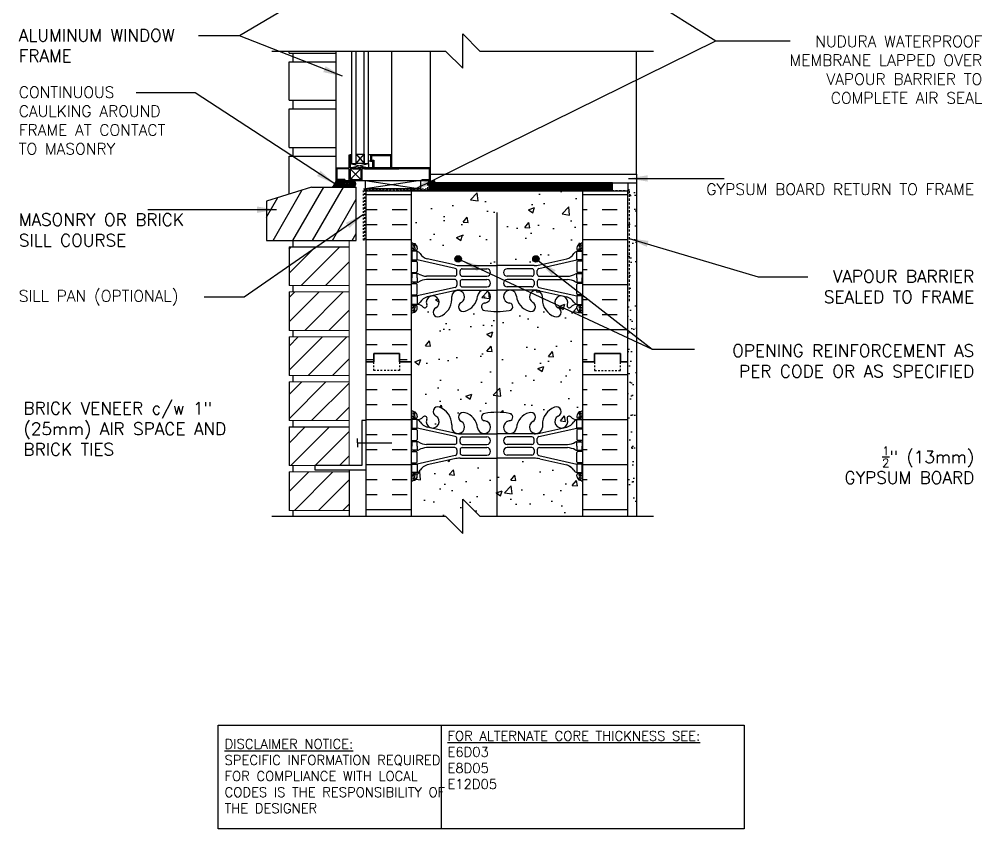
# Model space of a CAD drawing. Header units: inches. Extents: x 2869.3 to 2925.4, y 432.9 to 510.3.
# Drawn here: x 2869.3 to 2925.4, y 432.9 to 480.1 of the extents above; entities that cross this region are included whole.
import ezdxf

# ---------------------------------------------------------------- set-up
doc = ezdxf.new("R2010")
doc.units = ezdxf.units.IN
doc.header["$LTSCALE"] = 0.5
doc.header["$MEASUREMENT"] = 0
doc.linetypes.add('DASHED2', pattern=[0.375, 0.25, -0.125])
doc.linetypes.add('HIDDEN2', pattern=[0.1875, 0.125, -0.0625])
for name, color, linetype in [('HATCH', 12, 'CONTINUOUS'), ('Hidden2', 12, 'HIDDEN2'), ('LINE18', 9, 'CONTINUOUS'), ('line25', 2, 'CONTINUOUS'), ('LINE50', 5, 'CONTINUOUS'), ('LINE65', 3, 'CONTINUOUS'), ('LINE9', 9, 'CONTINUOUS'), ('TEXT', 4, 'CONTINUOUS'), ('Web_Edge', 9, 'CONTINUOUS')]:
    doc.layers.add(name, color=color, linetype=linetype)
doc.styles.add('DIM', font='romans.shx', dxfattribs={"width": 0.7})
doc.styles.get("Standard").update_dxf_attribs({"font": 'romans.shx'})
doc.dimstyles.new('ext_12', dxfattribs={"dimscale": 12, "dimtxt": 0.09375, "dimasz": 0.09375, "dimexe": 0.09375, "dimexo": 0.0625, "dimgap": 0.0625, "dimtad": 1, "dimdec": 1, "dimzin": 3, "dimdsep": 46, "dimlunit": 4, "dimtxsty": 'DIM', "dimcen": 0.09, "dimdle": 0.09375, "dimclrt": 4, "dimadec": 0, "dimazin": 0, "dimtfac": 1, "dimtdec": 1, "dimtmove": 2, "dimatfit": 3, "dimfxl": 1, "dimfrac": 2, "dimtolj": 1, "dimtzin": 0, "dimarcsym": 0})

msp = doc.modelspace()

# ---------------------------------------------------------------- hatches: boundary and pattern name
at = {"layer": 'HATCH'}
h = msp.add_hatch(dxfattribs=at)
h.set_pattern_fill('AR-CONC', color=256, scale=0.5)
h.set_pattern_definition([(50, (0, 0), (3.586301, -0.3137607), [0.375, -4.125]), (355, (0, 0), (-0.6937567, 3.7609607), [0.3, -3.3]), (100.45144, (0.299, -0.026), (2.8925442, 3.4472), [0.318701, -3.5057106]), (46.1842, (0, 1), (5.3362067, -0.8275964), [0.5625, -6.1875]), (96.63564, (0.4447, 0.931), (4.67331, 4.870593), [0.478052, -5.258569]), (351.18416, (0, 1), (4.67331, 4.870593), [0.45, -4.95]), (21, (0.5, 0.75), (2.9845353, -2.0130945), [0.375, -4.125]), (326, (0.5, 0.75), (1.2165767, 3.62575), [0.3, -3.3]), (71.45144, (0.7487, 0.5822), (4.201112, 1.6126558), [0.318701, -3.5057106]), (37.5, (0, 0), (0.0607993, 1.66446927), [0, -3.26, 0, -3.35, 0, -3.3125]), (7.5, (0, 0), (1.3153477, 1.9720586), [0, -1.91, 0, -3.185, 0, -1.2625]), (327.5, (-1.115, 0), (2.6691122, -0.11277436), [0, -1.25, 0, -3.9, 0, -5.175]), (317.5, (-1.615, 0), (2.9159308, 0.500525), [0, -1.625, 0, -2.59, 0, -3.675])])
h.paths.add_polyline_path([(2902.121, 509.327), (2896.121, 509.327), (2895.121, 510.327), (2895.121, 508.327), (2894.121, 509.327), (2892.121, 509.327), (2892.121, 507.327, 0.088416), (2892.267, 507.23), (2892.357, 507.23), (2892.357, 507.188, -0.249069), (2892.467, 506.981), (2892.467, 506.914, -0.414214), (2892.404, 506.851), (2892.357, 506.851), (2892.357, 506.781), (2892.462, 506.781, -0.168672), (2892.648, 506.632, 0.17445), (2893.055, 506.336), (2894.636, 505.983, 0.054974), (2894.963, 505.947), (2897.121, 505.947), (2899.279, 505.947, 0.054974), (2899.605, 505.983), (2901.186, 506.336, 0.17445), (2901.594, 506.632, -0.168672), (2901.78, 506.781), (2901.885, 506.781), (2901.885, 506.851), (2901.837, 506.851, -0.414214), (2901.775, 506.914), (2901.775, 506.981, -0.249069), (2901.885, 507.188), (2901.885, 507.23), (2901.975, 507.23, 0.08841), (2902.121, 507.327)])
h.paths.add_polyline_path([(2902.121, 500.327), (2902.121, 503.135, 0.08841), (2901.975, 503.232), (2901.885, 503.232), (2901.885, 503.274, -0.249069), (2901.775, 503.481), (2901.775, 503.549, -0.414214), (2901.837, 503.611), (2901.885, 503.611), (2901.885, 503.681), (2901.78, 503.681, 0.23174), (2901.422, 503.53, -0.834375), (2901.21, 503.656), (2901.222, 503.677, 2.155404), (2900.684, 503.483, -1), (2900.47, 502.972, -0.311223), (2899.761, 503.988), (2899.761, 504.153, 1.661382), (2899.2, 503.8, -1), (2898.987, 503.289, -0.307094), (2898.248, 504.184, 1.604516), (2897.689, 503.808, 0.055617), (2897.869, 503.763, -0.843243), (2897.834, 503.33, -0.047544), (2897.121, 503.266, -0.047544), (2896.407, 503.33, -0.843243), (2896.373, 503.763, 0.055617), (2896.552, 503.808, 1.604516), (2895.993, 504.184, -0.307094), (2895.254, 503.289, -1), (2895.041, 503.8, 1.661382), (2894.48, 504.153), (2894.48, 504.007, -0.316114), (2893.771, 502.972, -1), (2893.558, 503.483, 2.155404), (2893.019, 503.677), (2893.031, 503.656, -0.834375), (2892.819, 503.53, 0.23174), (2892.462, 503.681), (2892.357, 503.681), (2892.357, 503.611), (2892.404, 503.611, -0.414214), (2892.467, 503.549), (2892.467, 503.481, -0.249069), (2892.357, 503.274), (2892.357, 503.232), (2892.267, 503.232, 0.088416), (2892.121, 503.135), (2892.121, 500.327), (2892.121, 497.52, 0.088416), (2892.267, 497.422), (2892.357, 497.422), (2892.357, 497.381, -0.249069), (2892.467, 497.174), (2892.467, 497.106, -0.414214), (2892.404, 497.044), (2892.357, 497.044), (2892.357, 496.974), (2892.462, 496.974, 0.23174), (2892.819, 497.125, -0.834375), (2893.031, 496.999), (2893.019, 496.978, 2.155404), (2893.558, 497.172, -1), (2893.771, 497.683, -0.311223), (2894.48, 496.667), (2894.48, 496.502, 1.661382), (2895.041, 496.855, -1), (2895.254, 497.366, -0.307094), (2895.993, 496.471, 1.604516), (2896.552, 496.847, 0.055617), (2896.373, 496.892, -0.843243), (2896.407, 497.324, -0.047544), (2897.121, 497.389, -0.047544), (2897.834, 497.324, -0.843243), (2897.869, 496.892, 0.055617), (2897.689, 496.847, 1.604516), (2898.248, 496.471, -0.307094), (2898.987, 497.366, -1), (2899.2, 496.855, 1.661382), (2899.761, 496.502), (2899.761, 496.648, -0.316114), (2900.47, 497.683, -1), (2900.684, 497.172, 2.155404), (2901.222, 496.978), (2901.21, 496.999, -0.834375), (2901.422, 497.125, 0.23174), (2901.78, 496.974), (2901.885, 496.974), (2901.885, 497.044), (2901.837, 497.044, -0.414214), (2901.775, 497.106), (2901.775, 497.174, -0.249069), (2901.885, 497.381), (2901.885, 497.422), (2901.975, 497.422, 0.08841), (2902.121, 497.52)])
h.paths.add_polyline_path([(2902.121, 493.327, 0.08841), (2901.975, 493.425), (2901.885, 493.425), (2901.885, 493.466, -0.249069), (2901.775, 493.674), (2901.775, 493.741, -0.414214), (2901.837, 493.804), (2901.885, 493.804), (2901.885, 493.874), (2901.78, 493.874, -0.168672), (2901.594, 494.023, 0.17445), (2901.186, 494.319), (2899.605, 494.672, 0.054974), (2899.279, 494.708), (2897.121, 494.708), (2894.963, 494.708, 0.054974), (2894.636, 494.672), (2893.055, 494.319, 0.17445), (2892.648, 494.023, -0.168672), (2892.462, 493.874), (2892.357, 493.874), (2892.357, 493.804), (2892.404, 493.804, -0.414214), (2892.467, 493.741), (2892.467, 493.674, -0.249069), (2892.357, 493.466), (2892.357, 493.425), (2892.267, 493.425, 0.088416), (2892.121, 493.327), (2892.121, 492.035), (2893.449, 492.035), (2893.522, 492.108), (2893.949, 492.285), (2893.949, 491.285), (2893.522, 491.462), (2893.449, 491.535), (2892.121, 491.535), (2892.121, 489.464), (2902.121, 489.464)])
h.paths.add_polyline_path([(2892.121, 493.327), (2892.121, 496.353), (2889.496, 493.723), (2889.496, 492.035), (2892.121, 492.035)])
h.paths.add_polyline_path([(2892.121, 491.535), (2889.496, 491.535), (2889.496, 489.464), (2892.121, 489.464)])
h.paths.add_polyline_path([(2902.121, 470.058), (2892.121, 470.058), (2892.121, 467.105, 0.088416), (2892.267, 467.008), (2892.357, 467.008), (2892.357, 466.966, -0.249069), (2892.467, 466.759), (2892.467, 466.692, -0.414214), (2892.404, 466.629), (2892.357, 466.629), (2892.357, 466.559), (2892.462, 466.559, -0.155529), (2892.637, 466.425, 0.180914), (2893.055, 466.114), (2894.636, 465.761, 0.054974), (2894.963, 465.725), (2897.121, 465.725), (2899.279, 465.725, 0.054974), (2899.605, 465.761), (2901.186, 466.114, 0.180914), (2901.604, 466.425, -0.155529), (2901.78, 466.559), (2901.885, 466.559), (2901.885, 466.629), (2901.837, 466.629, -0.414214), (2901.775, 466.692), (2901.775, 466.759, -0.249069), (2901.885, 466.966), (2901.885, 467.008), (2901.975, 467.008, 0.08841), (2902.121, 467.105)])
h.paths.add_polyline_path([(2902.121, 462.913, 0.08841), (2901.975, 463.01), (2901.885, 463.01), (2901.885, 463.052, -0.249069), (2901.775, 463.259), (2901.775, 463.327, -0.414214), (2901.837, 463.389), (2901.885, 463.389), (2901.885, 463.459), (2901.78, 463.459, 0.23174), (2901.422, 463.308, -0.834375), (2901.21, 463.434), (2901.222, 463.455, 2.155404), (2900.684, 463.26, -1), (2900.47, 462.749, -0.311223), (2899.761, 463.765), (2899.761, 463.93, 1.661382), (2899.2, 463.578, -1), (2898.987, 463.067, -0.30095), (2898.251, 463.939, 1.661382), (2897.689, 463.586, 0.055617), (2897.869, 463.541, -0.843243), (2897.834, 463.108, -0.047544), (2897.121, 463.043, -0.047544), (2896.407, 463.108, -0.843243), (2896.373, 463.541, 0.055617), (2896.552, 463.586, 1.661382), (2895.991, 463.939, -0.30095), (2895.254, 463.067, -1), (2895.041, 463.578, 1.661382), (2894.48, 463.93), (2894.48, 463.765, -0.311223), (2893.771, 462.749, -1), (2893.558, 463.26, 2.155404), (2893.019, 463.455), (2893.031, 463.434, -0.834375), (2892.819, 463.308, 0.23174), (2892.462, 463.459), (2892.357, 463.459), (2892.357, 463.389), (2892.404, 463.389, -0.414214), (2892.467, 463.327), (2892.467, 463.259, -0.249069), (2892.357, 463.052), (2892.357, 463.01), (2892.267, 463.01, 0.088416), (2892.121, 462.913), (2892.121, 457.298, 0.088416), (2892.267, 457.2), (2892.357, 457.2), (2892.357, 457.158, -0.249069), (2892.467, 456.951), (2892.467, 456.884, -0.414214), (2892.404, 456.821), (2892.357, 456.821), (2892.357, 456.751), (2892.462, 456.751, 0.23174), (2892.819, 456.902, -0.834375), (2893.031, 456.777), (2893.019, 456.756, 2.155404), (2893.558, 456.95, -1), (2893.771, 457.461, -0.311223), (2894.48, 456.445), (2894.48, 456.28, 1.661382), (2895.041, 456.633, -1), (2895.254, 457.144, -0.30095), (2895.991, 456.272, 1.661382), (2896.552, 456.624, 0.055617), (2896.373, 456.67, -0.843243), (2896.407, 457.102, -0.047544), (2897.121, 457.167, -0.047544), (2897.834, 457.102, -0.843243), (2897.869, 456.67, 0.055617), (2897.689, 456.624, 1.661382), (2898.251, 456.272, -0.30095), (2898.987, 457.144, -1), (2899.2, 456.633, 1.661382), (2899.761, 456.28), (2899.761, 456.445, -0.311223), (2900.47, 457.461, -1), (2900.684, 456.95, 2.155404), (2901.222, 456.756), (2901.21, 456.777, -0.834375), (2901.422, 456.902, 0.23174), (2901.78, 456.751), (2901.885, 456.751), (2901.885, 456.821), (2901.837, 456.821, -0.414214), (2901.775, 456.884), (2901.775, 456.951, -0.249069), (2901.885, 457.158), (2901.885, 457.2), (2901.975, 457.2, 0.08841), (2902.121, 457.298)])
h.paths.add_polyline_path([(2902.121, 453.105, 0.08841), (2901.975, 453.203), (2901.885, 453.203), (2901.885, 453.244, -0.249069), (2901.775, 453.451), (2901.775, 453.519, -0.414214), (2901.837, 453.581), (2901.885, 453.581), (2901.885, 453.651), (2901.78, 453.651, -0.155529), (2901.604, 453.785, 0.180914), (2901.186, 454.097), (2899.605, 454.45, 0.054974), (2899.279, 454.486), (2897.121, 454.486), (2894.963, 454.486, 0.054974), (2894.636, 454.45), (2893.055, 454.097, 0.180914), (2892.637, 453.785, -0.155529), (2892.462, 453.651), (2892.357, 453.651), (2892.357, 453.581), (2892.404, 453.581, -0.414214), (2892.467, 453.519), (2892.467, 453.451, -0.249069), (2892.357, 453.244), (2892.357, 453.203), (2892.267, 453.203, 0.088416), (2892.121, 453.105), (2892.121, 451.105), (2894.121, 451.105), (2895.121, 450.105), (2895.121, 452.105), (2896.121, 451.105), (2902.121, 451.105)])
h = msp.add_hatch(dxfattribs=at)
h.set_pattern_fill('ANSI31', color=256, scale=8, style=0)
h.paths.add_polyline_path([(2888.496, 466.821), (2884.996, 466.821), (2884.996, 464.571), (2888.496, 464.571)])
h.paths.add_polyline_path([(2888.496, 464.196), (2884.996, 464.196), (2884.996, 461.946), (2888.496, 461.946)])
h.paths.add_polyline_path([(2888.496, 461.571), (2884.996, 461.571), (2884.996, 459.321), (2888.496, 459.321)])
h.paths.add_polyline_path([(2888.496, 458.946), (2884.996, 458.946), (2884.996, 456.696), (2888.496, 456.696)])
h.paths.add_polyline_path([(2888.496, 456.321), (2884.996, 456.321), (2884.996, 454.071), (2888.496, 454.071)])
h.paths.add_polyline_path([(2888.496, 453.696), (2884.996, 453.696), (2884.996, 451.446), (2888.496, 451.446)])
h.paths.add_polyline_path([(2888.496, 507.839), (2884.996, 507.839), (2884.996, 505.589), (2888.496, 505.589)])
h.paths.add_polyline_path([(2888.496, 505.214), (2884.996, 505.214), (2884.996, 502.964), (2888.496, 502.964)])
h.paths.add_polyline_path([(2888.496, 502.589), (2884.996, 502.589), (2884.996, 500.339), (2888.496, 500.339)])
h.paths.add_polyline_path([(2888.496, 499.964), (2884.996, 499.964), (2884.996, 497.714), (2888.496, 497.714)])
h.paths.add_polyline_path([(2888.496, 497.339), (2884.996, 497.339), (2884.996, 495.089), (2888.496, 495.089)])
h.paths.add_polyline_path([(2888.496, 494.714), (2884.996, 494.714), (2884.996, 492.464), (2888.496, 492.464)])
h.paths.add_polyline_path([(2888.496, 492.089), (2884.996, 492.089), (2884.996, 489.839), (2888.496, 489.839)])
h.paths.add_polyline_path([(2888.496, 509.327), (2884.996, 509.327), (2884.996, 508.214), (2888.496, 508.214)])
h = msp.add_hatch(dxfattribs=at)
h.set_pattern_fill('ANSI37', color=256, scale=0.5)
h.set_pattern_definition([(45, (64.05791, 3.53969), (-0.0441941738, 0.0441941738), []), (135, (64.05791, 3.53969), (-0.0441941738, -0.0441941738), [])])
edge = h.paths.add_edge_path()
edge.add_line((2888.737, 470.683), (2887.746, 470.683))
edge.add_line((2887.746, 470.683), (2887.746, 470.714))
edge.add_arc((2887.095, 470.81), 0.658, 310.1786, 351.5843, ccw=False)
edge.add_line((2887.519, 470.308), (2888.737, 470.308))
edge.add_arc((2888.695, 470.495), 0.192, 282.694, 437.306)
h = msp.add_hatch(dxfattribs=at)
h.set_pattern_fill('ANSI31', color=256, scale=8, angle=15, style=0)
h.set_pattern_definition([(60, (2780.3081, 317.4861), (-0.8660254, 0.5), [])])
h.paths.add_polyline_path([(2888.913, 470.308), (2886.301, 470.308), (2883.69, 469.483), (2883.69, 467.196), (2888.913, 467.196)])
h = msp.add_hatch(dxfattribs=at)
h.set_pattern_fill('ANSI37', color=256, scale=0.25)
h.set_pattern_definition([(45, (64.380382, 3.53969), (-0.0220970869, 0.0220970869), []), (135, (64.380382, 3.53969), (-0.0220970869, -0.0220970869), [])])
h.paths.add_polyline_path([(2893.441, 470.677), (2893.188, 470.677, 0.765833), (2893.157, 470.574), (2893.472, 470.574, 0.765833)])
h.paths.add_polyline_path([(2893.354, 470.621, -1), (2893.272, 470.621, -1)], flags=16)
h = msp.add_hatch(dxfattribs=at)
h.set_pattern_fill('AR-SAND', color=256, scale=0.5, style=0)
h.set_pattern_definition([(37.5, (68.8911, 7.1101), (-0.03149668, 0.96341188), [0, -0.76, 0, -0.85, 0, -0.8125]), (7.5, (68.8911, 7.1101), (0.88488835, 1.41107303), [0, -0.41, 0, -0.685, 0, -0.2625]), (327.5, (68.2761, 7.1101), (1.55707093, 0.00282953), [0, -0.25, 0, -0.9, 0, -1.175]), (317.5, (68.2761, 7.1101), (1.5030633, 0.4388378), [0, -0.125, 0, -0.59, 0, -0.675])])
h.paths.add_polyline_path([(2905.246, 468.132), (2904.746, 468.132), (2904.746, 453.817), (2904.746, 451.706), (2905.246, 451.706)])
h.paths.add_polyline_path([(2905.246, 470.552), (2904.746, 470.552), (2904.746, 470.317), (2904.746, 468.132), (2905.246, 468.132)])
h = msp.add_hatch(dxfattribs=at)
h.set_pattern_fill('INSUL', color=256, scale=7)
h.paths.add_polyline_path([(2892.121, 470.058), (2889.496, 470.058), (2889.496, 460.105), (2889.933, 460.105), (2889.933, 460.605), (2891.433, 460.605), (2891.433, 460.105), (2892.121, 460.105)])
h.paths.add_polyline_path([(2904.746, 470.058), (2902.121, 470.058), (2902.121, 460.105), (2902.808, 460.105), (2902.808, 460.605), (2904.308, 460.605), (2904.308, 460.105), (2904.746, 460.105)])
h = msp.add_hatch(dxfattribs=at)
h.set_pattern_fill('INSUL', color=256, scale=7)
h.paths.add_polyline_path([(2892.121, 460.105), (2891.433, 460.105), (2891.433, 459.605), (2889.933, 459.605), (2889.933, 460.105), (2889.496, 460.105), (2889.496, 453.817), (2889.496, 451.105), (2892.121, 451.105)])
h.paths.add_polyline_path([(2904.746, 460.105), (2904.308, 460.105), (2904.308, 459.605), (2902.808, 459.605), (2902.808, 460.105), (2902.121, 460.105), (2902.121, 451.105), (2904.746, 451.105), (2904.746, 453.817)])
at = {"layer": 'LINE65'}
for points in [[(2895.041, 466.115, 1), (2894.666, 466.115, 1)], [(2899.575, 466.115, 1), (2899.2, 466.115, 1)]]:
    msp.add_hatch(color=256, dxfattribs=at).paths.add_polyline_path(points)

# ---------------------------------------------------------------- linework, layer by layer
at = {"layer": 'HATCH'}
for p, q in [((2888.246, 470.683), (2888.496, 470.683)), ((2889.429, 470.683), (2892.668, 470.207)), ((2892.668, 470.683), (2889.429, 470.207)), ((2903.847, 470.527), (2893.183, 470.527)), ((2903.847, 470.495), (2893.183, 470.495)), ((2903.847, 470.464), (2893.183, 470.464)), ((2903.847, 470.433), (2893.183, 470.433)), ((2903.847, 470.402), (2893.183, 470.402)), ((2903.847, 470.37), (2893.183, 470.37)), ((2903.847, 470.339), (2893.183, 470.339)), ((2893.183, 470.308), (2903.847, 470.308)), ((2903.847, 470.277), (2893.183, 470.277)), ((2903.847, 470.245), (2893.183, 470.245)), ((2903.847, 470.214), (2893.183, 470.214)), ((2903.847, 470.183), (2893.183, 470.183)), ((2903.847, 470.152), (2893.183, 470.152)), ((2903.847, 470.12), (2893.183, 470.12)), ((2903.847, 470.089), (2893.183, 470.089))]:
    msp.add_line(p, q, dxfattribs=at)
at = {"layer": 'HATCH', "color": 6, "linetype": 'DASHED2'}
for p, q in [((2893.167, 470.104), (2893.167, 470.574)), ((2893.167, 470.574), (2894.167, 470.574)), ((2889.464, 470.104), (2893.167, 470.104)), ((2889.464, 470.104), (2889.464, 467.209)), ((2904.821, 470.082), (2892.183, 470.082)), ((2904.821, 470.082), (2904.821, 463.638))]:
    msp.add_line(p, q, dxfattribs=at)
at = {"layer": 'HATCH'}
for centre, radius, start, end in [((2887.095, 470.81), 0.658, 310.1786, 351.5827), ((2888.695, 470.495), 0.192, 282.694, 77.306)]:
    msp.add_arc(centre, radius, start, end, dxfattribs=at)
at = {"layer": 'Hidden2'}
msp.add_lwpolyline([(2889.399, 467.207), (2889.337, 467.207), (2889.337, 470.207), (2893.087, 470.207), (2893.087, 470.582), (2893.149, 470.582), (2893.149, 470.145), (2889.399, 470.145), (2889.399, 467.207)], dxfattribs=at)
at = {"layer": 'LINE18'}
for p, q in [((2889.404, 471.37), (2891.387, 471.37)), ((2888.246, 470.745), (2888.246, 470.683)), ((2892.746, 470.745), (2892.746, 470.683))]:
    msp.add_line(p, q, dxfattribs=at)
at = {"layer": 'LINE18', "color": 2, "lineweight": 0}
for p, q in [((2888.496, 466.821), (2884.996, 466.821)), ((2885.246, 466.821), (2888.496, 466.821)), ((2888.496, 464.571), (2888.496, 467.196)), ((2888.496, 464.571), (2884.996, 464.571)), ((2888.496, 461.946), (2888.496, 464.571)), ((2888.496, 464.196), (2884.996, 464.196)), ((2888.496, 461.946), (2884.996, 461.946)), ((2888.496, 454.071), (2888.496, 461.946)), ((2888.496, 461.571), (2884.996, 461.571)), ((2888.496, 459.321), (2884.996, 459.321)), ((2888.496, 458.946), (2884.996, 458.946)), ((2888.496, 456.696), (2884.996, 456.696)), ((2888.496, 456.321), (2884.996, 456.321)), ((2885.246, 456.321), (2888.496, 456.321)), ((2888.496, 454.071), (2884.996, 454.071)), ((2888.496, 453.696), (2884.996, 453.696)), ((2888.496, 451.446), (2884.996, 451.446))]:
    msp.add_line(p, q, dxfattribs=at)
at = {"layer": 'LINE18', "flags": 128}
for points in [[(2888.658, 471.683), (2888.658, 478.243)], [(2889.621, 471.683), (2889.621, 478.243)], [(2888.246, 470.683), (2887.746, 470.683), (2887.746, 471.433), (2888.496, 471.433), (2888.496, 472.183)], [(2888.496, 472.183), (2888.558, 472.183)], [(2888.558, 472.183), (2888.558, 471.683), (2888.658, 471.683), (2888.658, 472.183), (2888.558, 472.183)], [(2888.558, 472.183), (2888.558, 471.433)], [(2888.908, 471.683), (2888.908, 472.221), (2889.371, 472.221), (2889.371, 471.683), (2888.908, 471.683)], [(2889.746, 472.183), (2889.621, 472.183)], [(2890.996, 471.433), (2890.996, 472.183), (2889.746, 472.183), (2889.746, 471.808), (2889.871, 471.808)], [(2890.933, 471.433), (2890.933, 472.121), (2889.808, 472.12), (2889.808, 471.87), (2889.933, 471.87)], [(2889.933, 471.87), (2889.933, 471.433)], [(2888.496, 471.37), (2887.808, 471.37)], [(2888.246, 470.745), (2887.808, 470.745), (2887.808, 471.37)], [(2888.496, 470.683), (2888.496, 471.37)], [(2888.718, 471.433), (2888.558, 471.433)], [(2888.558, 471.37), (2888.558, 470.745)], [(2888.718, 471.37), (2888.558, 471.37)], [(2888.658, 471.683), (2888.908, 471.683)], [(2888.718, 471.433), (2889.023, 471.433)], [(2888.718, 471.433), (2888.718, 471.37)], [(2888.718, 471.37), (2889.023, 471.37)], [(2893.246, 471.433), (2889.023, 471.433)], [(2889.023, 471.433), (2889.023, 471.37)], [(2889.023, 471.37), (2889.183, 471.37)], [(2889.183, 471.37), (2889.183, 470.745)], [(2893.183, 471.37), (2889.245, 471.37)], [(2889.245, 471.37), (2889.245, 470.683)], [(2889.371, 471.683), (2889.621, 471.683)], [(2889.746, 471.808), (2889.621, 471.808)], [(2889.621, 471.683), (2889.621, 471.433)], [(2889.871, 471.433), (2889.871, 471.808)], [(2892.746, 470.683), (2893.246, 470.683), (2893.246, 471.433)], [(2892.746, 470.745), (2893.183, 470.745), (2893.183, 471.37)], [(2888.718, 470.745), (2888.558, 470.745)], [(2888.718, 470.745), (2889.023, 470.745)], [(2888.718, 470.745), (2888.718, 470.683)], [(2889.023, 470.745), (2889.183, 470.745)], [(2889.023, 470.745), (2889.023, 470.683)], [(2888.496, 470.683), (2893.246, 470.683)], [(2888.496, 470.683), (2888.558, 470.683)], [(2888.718, 470.683), (2888.558, 470.683)], [(2889.023, 470.683), (2889.183, 470.683)], [(2889.245, 470.683), (2889.183, 470.683)]]:
    msp.add_lwpolyline(points, dxfattribs=at)
at = {"layer": 'line25', "color": 12}
for p, q in [((2884.996, 478.118), (2884.996, 478.243)), ((2884.996, 478.118), (2887.746, 478.118)), ((2885.246, 477.618), (2885.246, 478.118)), ((2885.246, 477.618), (2885.246, 478.118)), ((2905.246, 471.058), (2905.246, 478.243)), ((2884.996, 475.368), (2884.996, 477.618)), ((2884.996, 477.618), (2887.746, 477.618)), ((2884.996, 475.368), (2887.746, 475.368)), ((2885.246, 474.868), (2885.246, 475.368)), ((2885.246, 474.868), (2885.246, 475.368)), ((2884.996, 472.618), (2884.996, 474.868)), ((2884.996, 474.868), (2887.746, 474.868)), ((2884.996, 472.618), (2887.746, 472.618)), ((2885.246, 472.118), (2885.246, 472.618)), ((2885.246, 472.118), (2885.246, 472.618)), ((2884.996, 469.895), (2884.996, 472.118)), ((2884.996, 472.118), (2887.746, 472.118))]:
    msp.add_line(p, q, dxfattribs=at)
at = {"layer": 'line25'}
for p, q in [((2886.301, 470.308), (2883.69, 469.483)), ((2886.301, 470.308), (2888.913, 470.308)), ((2888.913, 467.196), (2888.913, 470.308)), ((2904.746, 470.058), (2889.496, 470.058)), ((2892.121, 470.058), (2892.121, 451.105)), ((2902.121, 451.105), (2902.121, 470.058)), ((2883.69, 469.483), (2883.69, 467.196)), ((2883.69, 467.196), (2888.913, 467.196)), ((2884.996, 466.821), (2888.496, 466.821)), ((2884.996, 466.821), (2884.996, 464.571)), ((2885.246, 466.821), (2885.246, 467.196)), ((2885.246, 464.196), (2885.246, 464.571)), ((2884.996, 464.196), (2884.996, 461.946)), ((2885.246, 461.571), (2885.246, 461.946)), ((2884.996, 461.571), (2884.996, 459.321)), ((2884.996, 458.946), (2884.996, 456.696)), ((2885.246, 458.946), (2885.246, 459.321)), ((2885.246, 456.321), (2885.246, 456.696)), ((2884.996, 456.321), (2888.496, 456.321)), ((2884.996, 456.321), (2884.996, 454.071)), ((2885.246, 453.696), (2885.246, 454.071)), ((2884.996, 453.696), (2884.996, 451.446)), ((2888.496, 453.821), (2888.496, 453.696)), ((2888.496, 453.696), (2888.496, 451.105)), ((2885.246, 451.105), (2885.246, 451.446))]:
    msp.add_line(p, q, dxfattribs=at)
at = {"layer": 'line25', "color": 12, "flags": 128}
for points in [[(2887.746, 471.442), (2887.746, 478.243)], [(2888.908, 471.683), (2888.908, 478.243)], [(2889.371, 471.683), (2889.371, 478.243)], [(2890.996, 472.183), (2890.996, 478.243)], [(2893.246, 471.433), (2893.246, 478.243)], [(2888.908, 472.221), (2889.371, 471.683)], [(2888.908, 471.683), (2889.371, 472.221)], [(2888.558, 471.683), (2889.621, 471.433)], [(2888.558, 471.433), (2889.621, 471.683)], [(2888.558, 470.745), (2889.183, 471.37)], [(2888.558, 471.37), (2889.183, 470.745)]]:
    msp.add_lwpolyline(points, dxfattribs=at)
at = {"layer": 'LINE50'}
for p, q in [((2889.496, 453.817), (2889.496, 470.058)), ((2904.746, 453.817), (2904.746, 470.058)), ((2891.433, 460.605), (2889.933, 460.605)), ((2889.933, 460.605), (2889.933, 460.105)), ((2889.933, 460.105), (2889.933, 460.605)), ((2889.933, 460.605), (2891.433, 460.605)), ((2891.433, 460.105), (2891.433, 460.605)), ((2891.433, 460.605), (2891.433, 460.105)), ((2902.808, 460.105), (2902.808, 460.605)), ((2902.808, 460.605), (2904.308, 460.605)), ((2904.308, 460.605), (2902.808, 460.605)), ((2902.808, 460.605), (2902.808, 460.105)), ((2904.308, 460.605), (2904.308, 460.105)), ((2904.308, 460.105), (2904.308, 460.605)), ((2889.933, 460.105), (2889.496, 460.105)), ((2889.496, 460.105), (2889.933, 460.105)), ((2892.121, 460.105), (2891.433, 460.105)), ((2891.433, 460.105), (2892.121, 460.105)), ((2902.121, 460.105), (2902.808, 460.105)), ((2902.808, 460.105), (2902.121, 460.105)), ((2904.308, 460.105), (2904.746, 460.105)), ((2904.746, 460.105), (2904.308, 460.105)), ((2889.496, 451.105), (2889.496, 453.817)), ((2904.746, 451.105), (2904.746, 453.817))]:
    msp.add_line(p, q, dxfattribs=at)
at = {"layer": 'LINE65'}
msp.add_line((2897.103, 468.817), (2897.103, 451.105), dxfattribs=at)
for centre in [(2894.854, 466.115), (2899.388, 466.115)]:
    msp.add_circle(centre, 0.188, dxfattribs=at)
at = {"layer": 'LINE9'}
for p, q in [((2895.121, 477.243), (2895.121, 479.243)), ((2895.121, 479.243), (2896.121, 478.243)), ((2883.996, 478.243), (2894.121, 478.243)), ((2895.121, 477.243), (2894.121, 478.243)), ((2896.121, 478.243), (2906.246, 478.243)), ((2893.246, 471.058), (2905.246, 471.058)), ((2905.246, 471.058), (2905.246, 451.105)), ((2889.429, 470.683), (2889.429, 470.207)), ((2892.668, 470.207), (2889.429, 470.207)), ((2892.668, 470.683), (2892.668, 470.207)), ((2893.183, 470.558), (2893.183, 470.058)), ((2903.847, 470.558), (2893.183, 470.558)), ((2893.188, 470.677), (2893.441, 470.677)), ((2893.441, 470.565), (2893.188, 470.565)), ((2903.847, 470.058), (2903.847, 470.558)), ((2903.847, 470.558), (2905.246, 470.558)), ((2904.746, 470.558), (2904.746, 470.058)), ((2895.121, 450.105), (2895.121, 452.105)), ((2895.121, 452.105), (2896.121, 451.105)), ((2883.996, 451.105), (2894.121, 451.105)), ((2895.121, 450.105), (2894.121, 451.105)), ((2896.121, 451.105), (2906.246, 451.105))]:
    msp.add_line(p, q, dxfattribs=at)
at = {"layer": 'LINE9', "linetype": 'DASHED2', "ltscale": 0.15}
for p, q in [((2889.933, 459.605), (2889.933, 460.105)), ((2891.433, 460.105), (2891.433, 459.605)), ((2902.808, 460.105), (2902.808, 459.605)), ((2904.308, 459.605), (2904.308, 460.105)), ((2891.433, 459.605), (2889.933, 459.605)), ((2902.808, 459.605), (2904.308, 459.605))]:
    msp.add_line(p, q, dxfattribs=at)
at = {"layer": 'LINE9', "linetype": 'Continuous'}
for q in [(2888.996, 455.633), (2888.996, 455.133), (2890.996, 455.383)]:
    msp.add_line((2888.996, 455.383), q, dxfattribs=at)
at = {"layer": 'LINE9'}
msp.add_lwpolyline([(2886.496, 453.821), (2889.496, 453.821), (2889.496, 456.696), (2889.246, 456.696), (2889.246, 454.071), (2886.496, 454.071)], close=True, dxfattribs=at)
msp.add_circle((2893.313, 470.621), 0.041, dxfattribs=at)
for centre, start, end in [((2893.186, 470.621), 88.365, 271.635), ((2893.442, 470.621), 268.365, 91.635)]:
    msp.add_arc(centre, 0.0558, start, end, dxfattribs=at)
at = {"layer": 'TEXT'}
for points in [[(2885.168, 457.326, 0, 0.36, 0), (2884.088, 457.326, 0, 0, 0), (2882.092, 457.326, 0, 0, 0)], [(2905.162, 454.646, 0, 0.36, 0), (2906.242, 454.646, 0, 0, 0), (2918.766, 454.646, 0, 0, 0)]]:
    msp.add_lwpolyline(points, format="xyseb", dxfattribs=at)
msp.add_lwpolyline([(2880.873, 438.913), (2893.856, 438.913), (2893.856, 432.875), (2880.873, 432.875)], close=True, dxfattribs=at)
msp.add_lwpolyline([(2893.856, 438.913), (2911.517, 438.913), (2911.517, 432.875), (2893.856, 432.875)], dxfattribs=at)
at = {"layer": 'Web_Edge'}
for p, q in [((2892.267, 467.008), (2892.357, 467.008)), ((2892.357, 467.008), (2892.357, 466.966)), ((2901.975, 467.008), (2901.885, 467.008)), ((2901.885, 467.008), (2901.885, 466.966)), ((2892.121, 466.729), (2892.199, 466.729)), ((2892.121, 466.629), (2892.404, 466.629)), ((2892.267, 466.629), (2892.267, 466.559)), ((2892.357, 466.629), (2892.357, 466.559)), ((2892.467, 466.759), (2892.467, 466.692)), ((2901.775, 466.759), (2901.775, 466.692)), ((2902.121, 466.629), (2901.837, 466.629)), ((2901.885, 466.629), (2901.885, 466.559)), ((2901.975, 466.629), (2901.975, 466.559)), ((2902.121, 466.729), (2902.043, 466.729)), ((2892.121, 465.989), (2892.404, 465.989)), ((2892.267, 466.059), (2892.267, 465.989)), ((2892.357, 466.059), (2892.357, 465.989)), ((2894.679, 465.562), (2892.462, 466.059)), ((2892.467, 465.927), (2892.467, 465.392)), ((2894.636, 465.761), (2893.055, 466.114)), ((2894.963, 465.725), (2897.121, 465.725)), ((2899.279, 465.725), (2897.121, 465.725)), ((2899.562, 465.562), (2901.78, 466.059)), ((2899.605, 465.761), (2901.186, 466.114)), ((2901.775, 465.927), (2901.775, 465.392)), ((2902.121, 465.989), (2901.837, 465.989)), ((2901.885, 466.059), (2901.885, 465.989)), ((2901.975, 466.059), (2901.975, 465.989)), ((2892.121, 465.329), (2892.404, 465.329)), ((2892.267, 465.329), (2892.267, 465.259)), ((2892.357, 465.329), (2892.357, 465.259)), ((2894.652, 465.103), (2893.014, 465.103)), ((2894.777, 465.228), (2894.777, 465.44)), ((2894.964, 465.229), (2894.964, 465.413)), ((2895.089, 465.538), (2896.529, 465.538)), ((2895.089, 465.104), (2896.529, 465.104)), ((2899.152, 465.538), (2897.712, 465.538)), ((2899.152, 465.104), (2897.712, 465.104)), ((2899.277, 465.229), (2899.277, 465.413)), ((2899.464, 465.228), (2899.464, 465.44)), ((2899.589, 465.103), (2901.227, 465.103)), ((2902.121, 465.329), (2901.837, 465.329)), ((2901.885, 465.329), (2901.885, 465.259)), ((2901.975, 465.329), (2901.975, 465.259)), ((2892.121, 464.689), (2892.404, 464.689)), ((2892.267, 464.689), (2892.267, 464.759)), ((2892.357, 464.689), (2892.357, 464.759)), ((2892.467, 464.092), (2892.467, 464.627)), ((2894.652, 464.915), (2893.014, 464.915)), ((2894.777, 464.79), (2894.777, 464.578)), ((2894.964, 464.789), (2894.964, 464.605)), ((2895.089, 464.914), (2896.529, 464.914)), ((2899.152, 464.914), (2897.712, 464.914)), ((2899.277, 464.789), (2899.277, 464.605)), ((2899.464, 464.79), (2899.464, 464.578)), ((2899.589, 464.915), (2901.227, 464.915)), ((2901.775, 464.092), (2901.775, 464.627)), ((2902.121, 464.689), (2901.837, 464.689)), ((2901.885, 464.689), (2901.885, 464.759)), ((2901.975, 464.689), (2901.975, 464.759)), ((2892.121, 464.029), (2892.404, 464.029)), ((2892.267, 463.959), (2892.267, 464.029)), ((2892.357, 463.959), (2892.357, 464.029)), ((2894.679, 464.456), (2892.462, 463.959)), ((2894.636, 464.257), (2893.055, 463.904)), ((2894.963, 464.293), (2897.121, 464.293)), ((2895.089, 464.48), (2896.529, 464.48)), ((2899.279, 464.293), (2897.121, 464.293)), ((2899.152, 464.48), (2897.712, 464.48)), ((2899.562, 464.456), (2901.78, 463.959)), ((2899.605, 464.257), (2901.186, 463.904)), ((2902.121, 464.029), (2901.837, 464.029)), ((2901.885, 463.959), (2901.885, 464.029)), ((2901.975, 463.959), (2901.975, 464.029)), ((2892.267, 463.389), (2892.267, 463.459)), ((2892.357, 463.389), (2892.357, 463.459)), ((2893.019, 463.455), (2893.031, 463.434)), ((2894.48, 463.765), (2894.48, 463.93)), ((2899.761, 463.765), (2899.761, 463.93)), ((2901.222, 463.455), (2901.21, 463.434)), ((2901.885, 463.389), (2901.885, 463.459)), ((2901.975, 463.389), (2901.975, 463.459)), ((2892.121, 463.389), (2892.404, 463.389)), ((2892.121, 463.289), (2892.199, 463.289)), ((2892.267, 463.01), (2892.357, 463.01)), ((2892.357, 463.01), (2892.357, 463.052)), ((2892.467, 463.259), (2892.467, 463.327)), ((2901.775, 463.259), (2901.775, 463.327)), ((2902.121, 463.389), (2901.837, 463.389)), ((2901.885, 463.01), (2901.885, 463.052)), ((2901.975, 463.01), (2901.885, 463.01)), ((2902.121, 463.289), (2902.043, 463.289)), ((2892.121, 456.921), (2892.199, 456.921)), ((2892.121, 456.821), (2892.404, 456.821)), ((2892.267, 457.2), (2892.357, 457.2)), ((2892.267, 456.821), (2892.267, 456.751)), ((2892.357, 457.2), (2892.357, 457.158)), ((2892.357, 456.821), (2892.357, 456.751)), ((2892.467, 456.951), (2892.467, 456.884)), ((2893.019, 456.756), (2893.031, 456.777)), ((2901.222, 456.756), (2901.21, 456.777)), ((2901.775, 456.951), (2901.775, 456.884)), ((2902.121, 456.821), (2901.837, 456.821)), ((2901.975, 457.2), (2901.885, 457.2)), ((2901.885, 457.2), (2901.885, 457.158)), ((2901.885, 456.821), (2901.885, 456.751)), ((2901.975, 456.821), (2901.975, 456.751)), ((2902.121, 456.921), (2902.043, 456.921)), ((2892.121, 456.181), (2892.404, 456.181)), ((2892.267, 456.251), (2892.267, 456.181)), ((2892.357, 456.251), (2892.357, 456.181)), ((2894.679, 455.755), (2892.462, 456.251)), ((2892.467, 456.119), (2892.467, 455.584)), ((2894.636, 455.953), (2893.055, 456.306)), ((2894.48, 456.445), (2894.48, 456.28)), ((2899.562, 455.755), (2901.78, 456.251)), ((2899.605, 455.953), (2901.186, 456.306)), ((2899.761, 456.445), (2899.761, 456.28)), ((2901.775, 456.119), (2901.775, 455.584)), ((2902.121, 456.181), (2901.837, 456.181)), ((2901.885, 456.251), (2901.885, 456.181)), ((2901.975, 456.251), (2901.975, 456.181)), ((2894.777, 455.42), (2894.777, 455.633)), ((2894.963, 455.917), (2897.121, 455.917)), ((2894.964, 455.421), (2894.964, 455.605)), ((2895.089, 455.73), (2896.529, 455.73)), ((2899.279, 455.917), (2897.121, 455.917)), ((2899.152, 455.73), (2897.712, 455.73)), ((2899.277, 455.421), (2899.277, 455.605)), ((2899.464, 455.42), (2899.464, 455.633)), ((2892.121, 455.521), (2892.404, 455.521)), ((2892.267, 455.521), (2892.267, 455.451)), ((2892.357, 455.521), (2892.357, 455.451)), ((2894.652, 455.295), (2893.014, 455.295)), ((2894.652, 455.107), (2893.014, 455.107)), ((2895.089, 455.296), (2896.529, 455.296)), ((2895.089, 455.106), (2896.529, 455.106)), ((2899.152, 455.296), (2897.712, 455.296)), ((2899.152, 455.106), (2897.712, 455.106)), ((2899.589, 455.295), (2901.227, 455.295)), ((2899.589, 455.107), (2901.227, 455.107)), ((2902.121, 455.521), (2901.837, 455.521)), ((2901.885, 455.521), (2901.885, 455.451)), ((2901.975, 455.521), (2901.975, 455.451)), ((2892.121, 454.881), (2892.404, 454.881)), ((2892.267, 454.881), (2892.267, 454.951)), ((2892.357, 454.881), (2892.357, 454.951)), ((2894.679, 454.648), (2892.462, 454.151)), ((2892.467, 454.284), (2892.467, 454.819)), ((2894.636, 454.45), (2893.055, 454.097)), ((2894.777, 454.982), (2894.777, 454.77)), ((2894.963, 454.486), (2897.121, 454.486)), ((2894.964, 454.981), (2894.964, 454.797)), ((2895.089, 454.672), (2896.529, 454.672)), ((2899.279, 454.486), (2897.121, 454.486)), ((2899.152, 454.672), (2897.712, 454.672)), ((2899.277, 454.981), (2899.277, 454.797)), ((2899.464, 454.982), (2899.464, 454.77)), ((2899.562, 454.648), (2901.78, 454.151)), ((2899.605, 454.45), (2901.186, 454.097)), ((2901.775, 454.284), (2901.775, 454.819)), ((2902.121, 454.881), (2901.837, 454.881)), ((2901.885, 454.881), (2901.885, 454.951)), ((2901.975, 454.881), (2901.975, 454.951)), ((2892.121, 454.221), (2892.404, 454.221)), ((2892.267, 454.151), (2892.267, 454.221)), ((2892.357, 454.151), (2892.357, 454.221)), ((2902.121, 454.221), (2901.837, 454.221)), ((2901.885, 454.151), (2901.885, 454.221)), ((2901.975, 454.151), (2901.975, 454.221)), ((2892.121, 453.581), (2892.404, 453.581)), ((2892.121, 453.481), (2892.199, 453.481)), ((2892.267, 453.581), (2892.267, 453.651)), ((2892.357, 453.581), (2892.357, 453.651)), ((2892.467, 453.451), (2892.467, 453.519)), ((2901.775, 453.451), (2901.775, 453.519)), ((2902.121, 453.581), (2901.837, 453.581)), ((2901.885, 453.581), (2901.885, 453.651)), ((2901.975, 453.581), (2901.975, 453.651)), ((2902.121, 453.481), (2902.043, 453.481)), ((2892.267, 453.203), (2892.357, 453.203)), ((2892.357, 453.203), (2892.357, 453.244)), ((2901.885, 453.203), (2901.885, 453.244)), ((2901.975, 453.203), (2901.885, 453.203))]:
    msp.add_line(p, q, dxfattribs=at)
for points in [[(2892.162, 466.059), (2892.462, 466.059), (2892.462, 466.559), (2892.162, 466.559)], [(2902.08, 466.059), (2901.78, 466.059), (2901.78, 466.559), (2902.08, 466.559)], [(2892.162, 463.959), (2892.462, 463.959), (2892.462, 463.459), (2892.162, 463.459)], [(2902.08, 463.959), (2901.78, 463.959), (2901.78, 463.459), (2902.08, 463.459)], [(2892.162, 456.251), (2892.462, 456.251), (2892.462, 456.751), (2892.162, 456.751)], [(2902.08, 456.251), (2901.78, 456.251), (2901.78, 456.751), (2902.08, 456.751)], [(2892.162, 454.151), (2892.462, 454.151), (2892.462, 453.651), (2892.162, 453.651)], [(2902.08, 454.151), (2901.78, 454.151), (2901.78, 453.651), (2902.08, 453.651)]]:
    msp.add_lwpolyline(points, close=True, dxfattribs=at)
for points in [[(2892.462, 465.009), (2892.462, 465.259), (2892.162, 465.259), (2892.162, 465.009)], [(2901.78, 465.009), (2901.78, 465.259), (2902.08, 465.259), (2902.08, 465.009)], [(2892.462, 465.009), (2892.462, 464.759), (2892.162, 464.759), (2892.162, 465.009)], [(2901.78, 465.009), (2901.78, 464.759), (2902.08, 464.759), (2902.08, 465.009)], [(2892.462, 455.201), (2892.462, 455.451), (2892.162, 455.451), (2892.162, 455.201)], [(2892.462, 455.201), (2892.462, 454.951), (2892.162, 454.951), (2892.162, 455.201)], [(2901.78, 455.201), (2901.78, 455.451), (2902.08, 455.451), (2902.08, 455.201)], [(2901.78, 455.201), (2901.78, 454.951), (2902.08, 454.951), (2902.08, 455.201)]]:
    msp.add_lwpolyline(points, dxfattribs=at)
for centre, radius, start, end in [((2892.467, 467.466), 0.5, 226.2109, 250.5288), ((2892.467, 467.466), 0.6, 234.7832, 245.0748), ((2892.46, 466.814), 0.25, 140.1145, 222.4609), ((2892.205, 466.903), 0.021, 343.464, 63.9957), ((2892.303, 466.945), 0.045, 321.448, 139.1879), ((2892.217, 466.759), 0.25, 0, 70.5288), ((2892.46, 466.814), 0.16, 140.0001, 222.4609), ((2902.025, 466.759), 0.25, 109.4712, 180), ((2901.939, 466.945), 0.045, 40.8121, 218.552), ((2901.781, 466.814), 0.16, 317.5391, 39.9999), ((2901.775, 467.466), 0.5, 289.4712, 313.7878), ((2901.781, 466.814), 0.25, 317.5391, 39.8855), ((2902.037, 466.903), 0.021, 116.0043, 196.536), ((2901.775, 467.466), 0.6, 294.9252, 305.2168), ((2892.199, 466.749), 0.0196, 269.4032, 15.4901), ((2892.309, 466.675), 0.045, 222.4609, 42.4609), ((2892.404, 466.692), 0.0625, 270, 0), ((2892.339, 466.216), 0.364, 34.9775, 70.3387), ((2893.262, 466.828), 0.743, 212.7919, 253.8107), ((2900.979, 466.828), 0.743, 286.1893, 327.2081), ((2901.902, 466.216), 0.364, 109.6613, 145.0225), ((2901.837, 466.692), 0.0625, 180, 270), ((2901.932, 466.675), 0.045, 137.5391, 317.5391), ((2902.043, 466.749), 0.0196, 164.5099, 270.5968), ((2892.404, 465.927), 0.0625, 0, 90), ((2894.963, 467.225), 1.5, 257.4135, 270), ((2899.279, 467.225), 1.5, 270, 282.5865), ((2901.837, 465.927), 0.0625, 90, 180), ((2892.404, 465.392), 0.0625, 270, 0), ((2892.458, 465.04), 0.219, 60.4937, 88.92), ((2893.103, 466.27), 1.17, 242.6365, 265.6505), ((2894.652, 465.228), 0.125, 270, 0), ((2894.652, 465.44), 0.125, 0, 77.3767), ((2895.089, 465.413), 0.125, 90, 180), ((2895.089, 465.229), 0.125, 180, 270), ((2896.529, 465.321), 0.217, 270, 90), ((2897.712, 465.321), 0.217, 90, 270), ((2899.152, 465.413), 0.125, 0, 90), ((2899.152, 465.229), 0.125, 270, 360), ((2899.589, 465.44), 0.125, 102.6233, 180), ((2899.589, 465.228), 0.125, 180, 270), ((2901.138, 466.27), 1.17, 274.3495, 297.3635), ((2901.784, 465.04), 0.219, 91.08, 119.5063), ((2901.837, 465.392), 0.0625, 180, 270), ((2892.404, 464.627), 0.0625, 0, 90), ((2892.458, 464.978), 0.219, 271.08, 299.5063), ((2893.103, 463.748), 1.17, 94.3495, 117.3635), ((2894.652, 464.79), 0.125, 0, 90), ((2894.652, 464.578), 0.125, 282.6233, 0), ((2895.089, 464.789), 0.125, 90, 180), ((2895.089, 464.605), 0.125, 180, 270), ((2896.529, 464.697), 0.217, 270, 90), ((2897.712, 464.697), 0.217, 90, 270), ((2899.152, 464.789), 0.125, 0, 90), ((2899.152, 464.605), 0.125, 270, 0), ((2899.589, 464.79), 0.125, 90, 180), ((2899.589, 464.578), 0.125, 180, 257.3767), ((2901.138, 463.748), 1.17, 62.6365, 85.6505), ((2901.784, 464.978), 0.219, 240.4937, 268.92), ((2901.837, 464.627), 0.0625, 90, 180), ((2892.404, 464.092), 0.0625, 270, 0), ((2893.371, 463.585), 0.375, 299.9315, 200.3757), ((2894.854, 463.903), 0.375, 299.9315, 175.7552), ((2894.963, 462.793), 1.5, 90, 102.5865), ((2896.365, 463.911), 0.375, 299.9315, 175.7552), ((2897.877, 463.911), 0.375, 4.2448, 240.0685), ((2899.388, 463.903), 0.375, 4.2448, 240.0685), ((2899.279, 462.793), 1.5, 77.4135, 90), ((2900.871, 463.585), 0.375, 339.6243, 240.0685), ((2901.837, 464.092), 0.0625, 180, 270), ((2892.339, 463.802), 0.364, 289.6613, 325.0225), ((2892.486, 463.018), 0.441, 41.0127, 93.2024), ((2893.262, 463.19), 0.743, 106.1893, 147.2081), ((2892.914, 463.39), 0.125, 221.0127, 20.3757), ((2893.389, 463.772), 1.092, 290.5175, 359.6668), ((2895.148, 463.322), 0.277, 112.68, 292.68), ((2894.964, 464.059), 1.034, 286.3365, 353.3331), ((2896.427, 463.327), 0.22, 104.2604, 264.8165), ((2896.258, 464.367), 0.834, 277.8937, 290.6271), ((2897.983, 464.367), 0.834, 249.3729, 262.1063), ((2897.815, 463.327), 0.22, 275.1835, 75.7396), ((2899.278, 464.059), 1.034, 186.6669, 253.6635), ((2899.094, 463.322), 0.277, 247.32, 67.32), ((2900.853, 463.772), 1.092, 180.3332, 249.4825), ((2900.979, 463.19), 0.743, 32.7919, 73.8107), ((2901.328, 463.39), 0.125, 159.6243, 318.9873), ((2901.755, 463.018), 0.441, 86.7976, 138.9873), ((2901.902, 463.802), 0.364, 214.9775, 250.3387), ((2892.467, 462.552), 0.6, 114.9252, 125.2168), ((2892.467, 462.552), 0.5, 109.4712, 133.7891), ((2892.199, 463.269), 0.0196, 344.5099, 90.5968), ((2892.46, 463.204), 0.25, 137.5391, 219.8855), ((2892.205, 463.115), 0.021, 296.0043, 16.536), ((2892.303, 463.074), 0.045, 220.8121, 38.552), ((2892.309, 463.343), 0.045, 317.5391, 137.5391), ((2892.46, 463.204), 0.16, 137.5391, 219.9999), ((2892.217, 463.259), 0.25, 289.4712, 360), ((2892.404, 463.327), 0.0625, 360, 90), ((2893.665, 463.005), 0.277, 112.68, 292.68), ((2897.103, 466.821), 3.777, 259.3725, 270.2606), ((2897.138, 466.821), 3.777, 269.7394, 280.6275), ((2900.577, 463.005), 0.277, 247.32, 67.32), ((2901.837, 463.327), 0.0625, 90, 180), ((2902.025, 463.259), 0.25, 180, 250.5288), ((2901.932, 463.343), 0.045, 42.4609, 222.4609), ((2901.939, 463.074), 0.045, 141.448, 319.1879), ((2901.781, 463.204), 0.16, 320.0001, 42.4609), ((2901.775, 462.552), 0.5, 46.2122, 70.5288), ((2901.781, 463.204), 0.25, 320.1145, 42.4609), ((2902.037, 463.115), 0.021, 163.464, 243.9957), ((2902.043, 463.269), 0.0196, 89.4032, 195.4901), ((2901.775, 462.552), 0.6, 54.7842, 65.0748), ((2892.467, 457.658), 0.5, 226.2109, 250.5288), ((2893.665, 457.205), 0.277, 67.32, 247.32), ((2893.389, 456.439), 1.092, 0.3332, 69.4825), ((2900.853, 456.439), 1.092, 110.5175, 179.6668), ((2900.577, 457.205), 0.277, 292.68, 112.68), ((2901.775, 457.658), 0.5, 289.4712, 313.7878), ((2892.467, 457.658), 0.6, 234.7832, 245.0748), ((2892.199, 456.941), 0.0196, 269.4032, 15.4901), ((2892.46, 457.006), 0.25, 140.1145, 222.4609), ((2892.205, 457.095), 0.021, 343.464, 63.9957), ((2892.303, 457.137), 0.045, 321.448, 139.1879), ((2892.309, 456.868), 0.045, 222.4609, 42.4609), ((2892.217, 456.951), 0.25, 0, 70.5288), ((2892.46, 457.006), 0.16, 140.0001, 222.4609), ((2892.404, 456.884), 0.0625, 270, 0), ((2892.486, 457.192), 0.441, 266.7976, 318.9873), ((2892.339, 456.409), 0.364, 34.9775, 70.3387), ((2892.914, 456.82), 0.125, 339.6243, 138.9873), ((2893.371, 456.625), 0.375, 159.6243, 60.0685), ((2895.148, 456.888), 0.277, 67.32, 247.32), ((2894.964, 456.152), 1.034, 6.6669, 73.6635), ((2896.427, 456.883), 0.22, 95.1835, 255.7396), ((2896.258, 455.844), 0.834, 69.3729, 82.1063), ((2897.103, 453.39), 3.777, 89.7394, 100.6275), ((2897.138, 453.39), 3.777, 79.3725, 90.2606), ((2897.983, 455.844), 0.834, 97.8937, 110.6271), ((2897.815, 456.883), 0.22, 284.2604, 84.8165), ((2899.278, 456.152), 1.034, 106.3365, 173.3331), ((2899.094, 456.888), 0.277, 292.68, 112.68), ((2900.871, 456.625), 0.375, 119.9315, 20.3757), ((2901.328, 456.82), 0.125, 41.0127, 200.3757), ((2901.755, 457.192), 0.441, 221.0127, 273.2024), ((2901.902, 456.409), 0.364, 109.6613, 145.0225), ((2902.025, 456.951), 0.25, 109.4712, 180), ((2901.837, 456.884), 0.0625, 180, 270), ((2901.932, 456.868), 0.045, 137.5391, 317.5391), ((2901.939, 457.137), 0.045, 40.8121, 218.552), ((2901.781, 457.006), 0.16, 317.5391, 39.9999), ((2901.781, 457.006), 0.25, 317.5391, 39.8855), ((2902.037, 457.095), 0.021, 116.0043, 196.536), ((2902.043, 456.941), 0.0196, 164.5099, 270.5968), ((2901.775, 457.658), 0.6, 294.9252, 305.2158), ((2892.404, 456.119), 0.0625, 0, 90), ((2893.262, 457.02), 0.743, 212.7919, 253.8107), ((2894.854, 456.308), 0.375, 184.2448, 60.0685), ((2896.365, 456.299), 0.375, 184.2448, 60.0685), ((2897.877, 456.299), 0.375, 119.9315, 355.7552), ((2899.388, 456.308), 0.375, 119.9315, 355.7552), ((2900.979, 457.02), 0.743, 286.1893, 327.2081), ((2901.837, 456.119), 0.0625, 90, 180), ((2892.404, 455.584), 0.0625, 270, 0), ((2894.963, 457.417), 1.5, 257.4135, 270), ((2894.652, 455.633), 0.125, 0, 77.3767), ((2895.089, 455.605), 0.125, 90, 180), ((2896.529, 455.513), 0.217, 270, 90), ((2897.712, 455.513), 0.217, 90, 270), ((2899.152, 455.605), 0.125, 0, 90), ((2899.279, 457.417), 1.5, 270, 282.5865), ((2899.589, 455.633), 0.125, 102.6233, 180), ((2901.837, 455.584), 0.0625, 180, 270), ((2892.458, 455.233), 0.219, 60.4937, 88.92), ((2893.103, 456.462), 1.17, 242.6365, 265.6505), ((2893.103, 453.94), 1.17, 94.3495, 117.3635), ((2894.652, 455.42), 0.125, 270, 0), ((2894.652, 454.982), 0.125, 0, 90), ((2895.089, 455.421), 0.125, 180, 270), ((2895.089, 454.981), 0.125, 90, 180), ((2896.529, 454.889), 0.217, 270, 90), ((2897.712, 454.889), 0.217, 90, 270), ((2899.152, 455.421), 0.125, 270, 360), ((2899.152, 454.981), 0.125, 0, 90), ((2899.589, 455.42), 0.125, 180, 270), ((2899.589, 454.982), 0.125, 90, 180), ((2901.138, 456.462), 1.17, 274.3495, 297.3635), ((2901.138, 453.94), 1.17, 62.6365, 85.6505), ((2901.784, 455.233), 0.219, 91.08, 119.5063), ((2892.404, 454.819), 0.0625, 0, 90), ((2892.458, 455.17), 0.219, 271.08, 299.5063), ((2894.963, 452.986), 1.5, 90, 102.5865), ((2894.652, 454.77), 0.125, 282.6233, 0), ((2895.089, 454.797), 0.125, 180, 270), ((2899.152, 454.797), 0.125, 270, 0), ((2899.279, 452.986), 1.5, 77.4135, 90), ((2899.589, 454.77), 0.125, 180, 257.3767), ((2901.784, 455.17), 0.219, 240.4937, 268.92), ((2901.837, 454.819), 0.0625, 90, 180), ((2892.404, 454.284), 0.0625, 270, 0), ((2893.262, 453.383), 0.743, 106.1893, 147.2081), ((2900.979, 453.383), 0.743, 32.7919, 73.8107), ((2901.837, 454.284), 0.0625, 180, 270), ((2892.199, 453.462), 0.0196, 344.5099, 90.5968), ((2892.46, 453.397), 0.25, 137.5391, 219.8855), ((2892.205, 453.307), 0.021, 296.0043, 16.536), ((2892.309, 453.535), 0.045, 317.5391, 137.5391), ((2892.46, 453.397), 0.16, 137.5391, 219.9999), ((2892.217, 453.451), 0.25, 289.4712, 360), ((2892.404, 453.519), 0.0625, 360, 90), ((2892.339, 453.994), 0.364, 289.6613, 325.0225), ((2901.902, 453.994), 0.364, 214.9775, 250.3387), ((2901.837, 453.519), 0.0625, 90, 180), ((2902.025, 453.451), 0.25, 180, 250.5288), ((2901.932, 453.535), 0.045, 42.4609, 222.4609), ((2901.781, 453.397), 0.16, 320.0001, 42.4609), ((2901.781, 453.397), 0.25, 320.1145, 42.4609), ((2902.037, 453.307), 0.021, 163.464, 243.9957), ((2902.043, 453.462), 0.0196, 89.4032, 195.4901), ((2892.467, 452.744), 0.6, 114.9252, 125.2168), ((2892.467, 452.744), 0.5, 109.4712, 133.7891), ((2892.303, 453.266), 0.045, 220.8121, 38.552), ((2901.939, 453.266), 0.045, 141.448, 319.1879), ((2901.775, 452.744), 0.5, 46.2122, 70.5288), ((2901.775, 452.744), 0.6, 54.7832, 65.0748)]:
    msp.add_arc(centre, radius, start, end, dxfattribs=at)
for points in [[(2894.964, 465.234), (2894.964, 465.408)], [(2899.277, 465.234), (2899.277, 465.408)], [(2894.964, 464.784), (2894.964, 464.61)], [(2899.277, 464.784), (2899.277, 464.61)], [(2894.964, 455.426), (2894.964, 455.6)], [(2899.277, 455.426), (2899.277, 455.6)], [(2894.964, 454.976), (2894.964, 454.802)], [(2899.277, 454.976), (2899.277, 454.802)]]:
    msp.add_open_spline(points, degree=1, dxfattribs=at)

# ---------------------------------------------------------------- texts
at = {"layer": 'TEXT'}
for s, insert, char_height, width, attachment_point in [('ALUMINUM WINDOW\\PFRAME', (2869.243, 478.562), 0.72, 10.53123, 4), ('{\\H0.9167x;NUDURA WATERPROOF MEMBRANE LAPPED OVER VAPOUR BARRIER TO COMPLETE AIR SEAL }', (2925.401, 477.153), 0.72, 15.16348, 6), ('{\\H0.9167x;CONTINUOUS CAULKING AROUND FRAME AT CONTACT TO MASONRY}', (2869.243, 474.186), 0.72, 10.53123, 4), ('{\\H0.9167x;GYPSUM BOARD RETURN TO FRAME}', (2924.93, 470.178), 0.72, 15.16348, 6), ('MASONRY OR BRICK SILL COURSE', (2869.243, 467.804), 0.72, 10.53123, 4), ('VAPOUR BARRIER SEALED TO FRAME', (2924.93, 464.5), 0.72, 10.53123, 6), ('{\\H0.9167x;SILL PAN (OPTIONAL)}', (2869.243, 463.843), 0.72, 10.53123, 4), ('OPENING REINFORCEMENT AS PER CODE OR AS SPECIFIED', (2924.93, 460.161), 0.72, 16.39183, 6), ('BRICK VENEER c/w 1" (25mm) AIR SPACE AND BRICK TIES', (2869.517, 456.205), 0.72, 14.07459, 4), ('\\A1;{\\H0.7x;\\S1/2;}" (13mm) GYPSUM BOARD', (2924.93, 454.084), 0.72, 9.78074, 6), ('{\\LFOR ALTERNATE CORE THICKNESS SEE:\\P}E6D03\\PE8D05\\PE12D05', (2894.232, 436.887), 0.5625, 23.33295, 4), ('{\\LDISCLAIMER NOTICE:}\\PSPECIFIC INFORMATION REQUIRED FOR COMPLIANCE WITH LOCAL CODES IS THE RESPONSIBILITY OF THE DESIGNER', (2881.24, 435.947), 0.5625, 14.00235, 4)]:
    msp.add_mtext(s, dxfattribs=dict(at, insert=insert, char_height=char_height, width=width, attachment_point=attachment_point))

# ---------------------------------------------------------------- leaders
for points in [[(2893.169, 489.368), (2909.876, 478.835), (2914.207, 478.835)], [(2888.112, 482.686), (2882.103, 479.129)], [(2892.167, 470.104), (2909.876, 478.835), (2914.207, 478.835)], [(2887.67, 470.49), (2879.529, 475.796), (2876.095, 475.796)], [(2904.775, 470.81), (2909.894, 470.81), (2910.361, 470.81)], [(2884.256, 468.987), (2876.771, 468.987)], [(2889.337, 468.707), (2882.384, 463.883), (2880.054, 463.883)], [(2904.821, 467.314), (2912.333, 465.069), (2915.227, 465.069)], [(2895.024, 466.036), (2906.164, 460.845), (2908.635, 460.845)], [(2899.536, 466), (2906.164, 460.845)]]:
    msp.add_leader(points, dimstyle='ext_12', override={"dimgap": 0.0625, "dimtad": 0}, dxfattribs=at)
msp.add_leader([(2888.108, 476.771), (2882.103, 479.129), (2879.714, 479.129)], dimstyle='ext_12', dxfattribs=at)

doc.saveas('drawing.dxf')
